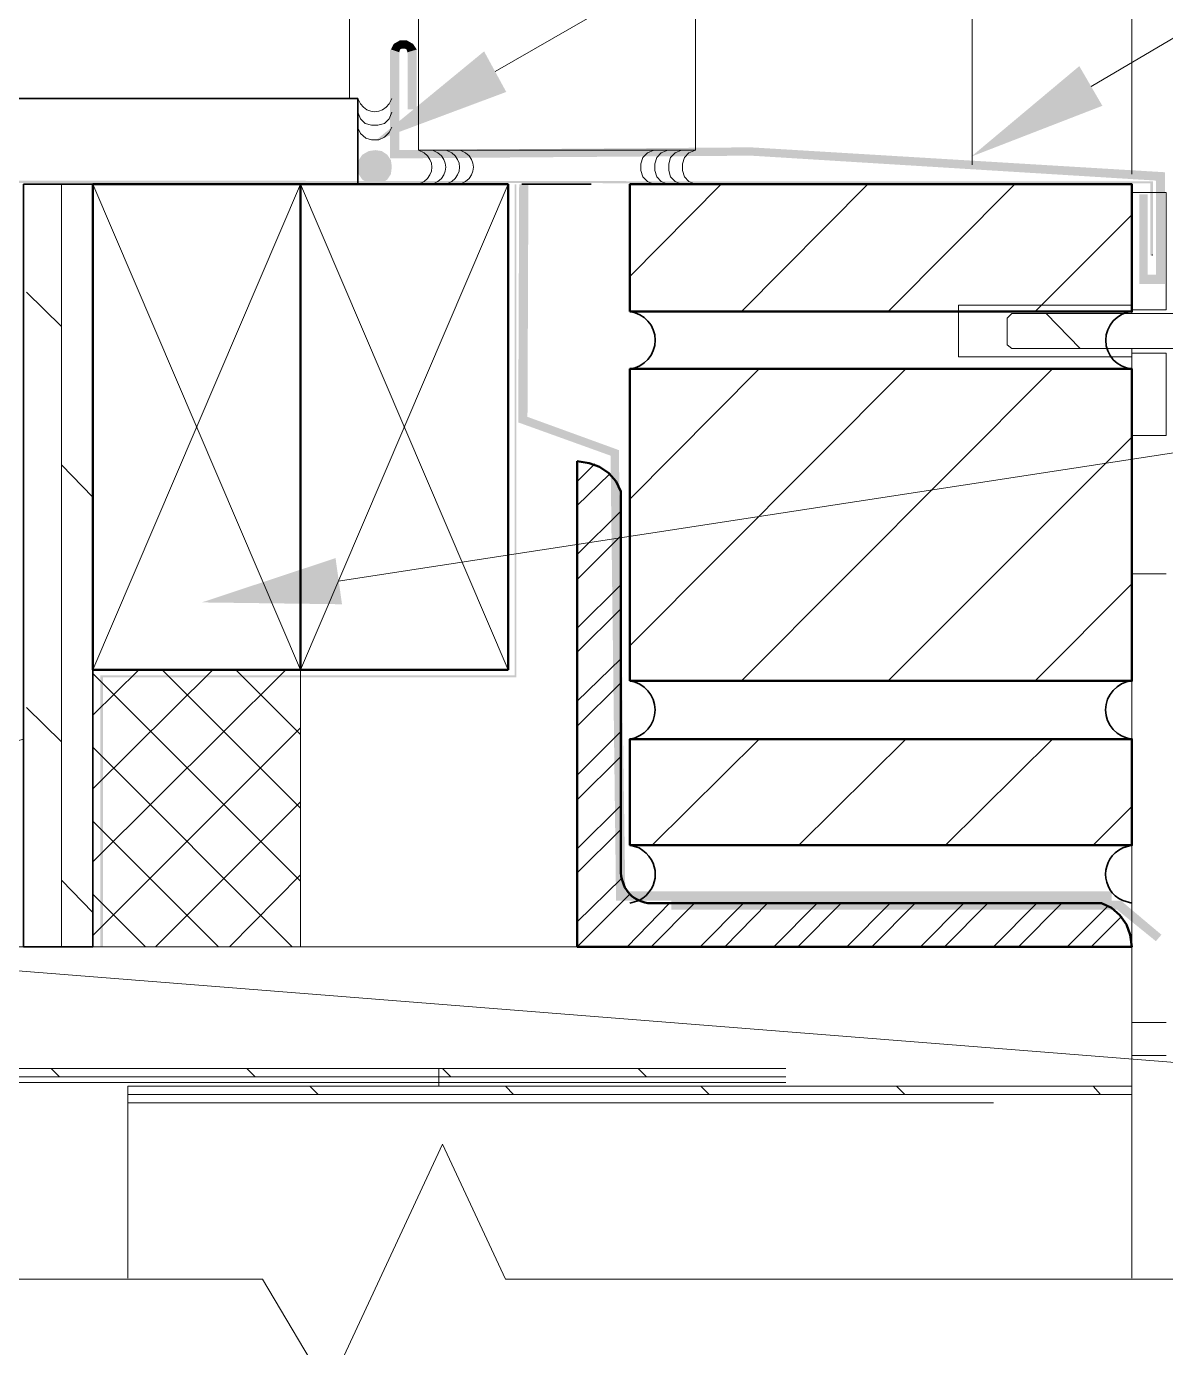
# Model space of a CAD drawing. Header units: inches. Extents: x 5 to 516, y -193 to 129.
# Drawn here: x 43.457 to 44.829, y -169.652 to -168.061 of the extents above; entities that cross this region are included whole.
import ezdxf

# ---------------------------------------------------------------- set-up
doc = ezdxf.new("R2010")
doc.units = ezdxf.units.IN
doc.header["$MEASUREMENT"] = 0
doc.layers.add('PDF7_Geometry', color=7, linetype='Continuous')
doc.layers.add('PDF7_Solid Fills', color=7, linetype='Continuous')

msp = doc.modelspace()

# ---------------------------------------------------------------- hatches: boundary and pattern name
at = {"layer": 'PDF7_Solid Fills', "transparency": 33554559}
for points in [[(43.9146632, -168.0891165), (43.9146632, -168.0780054), (43.9068854, -168.0780036), (43.8991079, -168.082448), (43.8957749, -168.0891167), (43.9057746, -168.0924498), (43.9068856, -168.0891154), (43.9091077, -168.0880043), (43.9124409, -168.0880054)], [(43.9157749, -168.0924498), (43.926886, -168.0891165), (43.9224416, -168.0824498), (43.914664, -168.0780056), (43.9146642, -168.0891152)], [(43.9057746, -168.0924485), (43.8946635, -168.0891152), (43.894664, -168.2202276), (44.329108, -168.206895), (43.9057746, -168.2102263)], [(43.9157754, -168.1613369), (43.9268865, -168.1613369), (43.926886, -168.0891147), (43.9157754, -168.092448)], [(43.8968861, -168.2302275), (43.895775, -168.2224497), (43.8913306, -168.2157822), (43.884663, -168.2113381), (43.8768855, -168.2102271), (43.869108, -168.2113394), (43.8613305, -168.2157827), (43.8568853, -168.2224492), (43.8557744, -168.2302275), (43.8568855, -168.239116), (43.8613297, -168.2457824), (43.8691075, -168.2502269), (43.8768861, -168.2513378), (43.8846632, -168.2502267), (43.8913296, -168.2457824), (43.895775, -168.239116)], [(44.3291084, -168.2068934), (43.894664, -168.2202268), (44.3291084, -168.2168934), (44.8279967, -168.236894)], [(44.8279967, -168.2368939), (44.8168856, -168.2468939), (44.816886, -168.3368946), (44.816886, -168.3602277), (44.806886, -168.3602279), (44.8068864, -168.3391168), (44.8068864, -168.2635609), (44.7968857, -168.2635609), (44.7968856, -168.3713385), (44.8279967, -168.3713388), (44.8279967, -168.3368939)], [(42.4235527, -168.3035601), (42.426886, -168.3091157), (42.4324415, -168.3113388), (42.4379968, -168.3113387), (42.4435521, -168.3091165), (42.4468864, -168.303561), (42.444663, -168.30245), (42.442441, -168.3068944), (42.4379966, -168.3091166), (42.4324414, -168.3091167), (42.4279971, -168.3068946), (42.4257749, -168.302449), (42.4257748, -168.2491168), (44.5624416, -168.2502279), (44.5624418, -168.2480046), (42.4235527, -168.2457823)], [(43.5457746, -169.1691156), (43.5491079, -169.1691156), (43.5491078, -168.8446711), (44.0468856, -168.8446707), (44.0468857, -168.2513373), (44.0446635, -168.2513374), (44.0446635, -168.8424486), (43.5457746, -168.8424489)], [(44.0613307, -168.2513389), (44.0502195, -168.2513389), (44.0491078, -168.5380056), (44.1602189, -168.5780052), (44.1702196, -168.5713388), (44.0602195, -168.5313389)], [(44.5624418, -168.2480046), (44.5624418, -168.2502268), (44.8102196, -168.2502267), (44.8102196, -168.3191156), (44.8102196, -168.3368928), (44.8135528, -168.3368928), (44.8135528, -168.3191157), (44.8135529, -168.2480046)], [(44.1779967, -169.1024481), (44.1702196, -168.5713395), (44.1602196, -168.5780061), (44.1668856, -169.1135592)], [(44.2335527, -169.11356), (44.2335527, -169.1246711), (44.7702194, -169.1246707), (44.8168857, -169.1624484), (44.8235522, -169.1546711), (44.7746638, -169.11356), (44.763552, -169.11356), (44.763552, -169.1024489), (44.1779971, -169.1024493), (44.1668853, -169.11356)]]:
    msp.add_hatch(color=256, dxfattribs=at).paths.add_polyline_path(points)

# ---------------------------------------------------------------- linework, layer by layer
at = {"layer": 'PDF7_Geometry', "lineweight": 15}
for points in [[(43.8457748, -166.3857834), (43.8457748, -168.1480058)], [(44.5957749, -166.3857834), (44.5957749, -168.2280058)], [(44.7879972, -166.3857834), (44.7879972, -168.2391169)], [(44.02133, -168.1157821), (45.4635523, -167.2880042), (45.7324413, -167.2880042)], [(44.739108, -168.1335591), (45.4635525, -167.7068924), (45.7324414, -167.7068924)], [(43.9291081, -168.2102283), (43.9291081, -167.8613394)], [(44.2624415, -167.8613394), (44.2624415, -168.2102283), (44.2546637, -168.2135616), (44.2491082, -168.2191172), (44.246886, -168.226895), (44.246886, -168.2346728), (44.2491082, -168.2424505), (44.2546637, -168.2480061), (44.2624415, -168.2513394)], [(43.8557744, -168.1480041), (43.8591077, -168.1546708)], [(43.8935522, -168.1546708), (43.8968855, -168.1480041)], [(43.8557744, -168.1646712), (43.8591077, -168.172449), (43.8646633, -168.1780046), (43.8724411, -168.1802268), (43.8802188, -168.1802268), (43.8879966, -168.1780046), (43.8935522, -168.172449), (43.8968855, -168.1646712)], [(43.8557744, -168.1835605), (43.8591077, -168.1902271), (43.8657744, -168.1957827), (43.8724411, -168.1980049), (43.88133, -168.1980049), (43.8879966, -168.1946716), (43.8935522, -168.189116), (43.8968855, -168.1824494)], [(43.9357748, -168.2135611), (43.9291081, -168.2102278), (44.2624415, -168.2102278)], [(43.9524419, -168.2135611), (43.9457753, -168.2102278)], [(43.9691079, -168.2135611), (43.9624413, -168.2102278)], [(43.985775, -168.2135611), (43.9791084, -168.2102278)], [(44.2124413, -168.2102283), (44.2046635, -168.2135616), (44.1991079, -168.2191172), (44.1968857, -168.226895), (44.1968857, -168.2346728), (44.1991079, -168.2424505), (44.2046635, -168.2480061), (44.2124413, -168.2513394)], [(44.2291084, -168.2102283), (44.2213306, -168.2135616), (44.2157751, -168.2191172), (44.2135528, -168.226895), (44.2135528, -168.2346728), (44.2157751, -168.2424505), (44.2213306, -168.2480061), (44.2291084, -168.2513394)], [(44.2457744, -168.2102283), (44.2379966, -168.2135616), (44.2324411, -168.2191172), (44.2302188, -168.226895), (44.2302188, -168.2346728), (44.2324411, -168.2424505), (44.2379966, -168.2480061), (44.2457744, -168.2513394)], [(43.4991087, -169.1691156), (43.4991087, -168.2513377)], [(44.0368861, -168.8357834), (43.7868861, -168.2513389), (43.536886, -168.8357834)], [(43.536886, -168.2513389), (43.7868861, -168.8357834), (44.0368861, -168.2513389)], [(43.9291081, -168.2513389), (43.9357748, -168.2480056)], [(43.9457753, -168.2513389), (43.9524419, -168.2480056)], [(43.9624413, -168.2513389), (43.9691079, -168.2480056)], [(43.9791084, -168.2513389), (43.985775, -168.2480056)], [(44.1835524, -168.36245), (44.2935524, -168.2513389)], [(44.3179971, -168.4046728), (44.4702193, -168.2513394)], [(44.4946633, -168.4046728), (44.6468856, -168.2513394)], [(44.6713307, -168.4046728), (44.7879974, -168.2880061)], [(44.8124418, -168.3368944), (44.8124418, -168.3357832)], [(43.4991087, -168.4224498), (43.4568864, -168.3813387)], [(44.7879972, -169.5680047), (44.7879972, -169.4424491), (44.7879972, -168.4591157), (44.5791083, -168.4591157), (44.5791083, -168.3968935), (44.7879972, -168.3968935)], [(44.6435524, -168.4491155), (44.6379969, -168.4446711), (44.6379969, -168.4124488), (44.6435524, -168.4068933), (44.8468858, -168.4068933), (44.8468858, -168.3913377), (44.8513302, -168.3913377), (44.8613302, -168.3991155), (44.869108, -168.4102266)], [(44.7257752, -168.4491154), (44.6846641, -168.4068932)], [(44.7879972, -168.4024484), (44.7879972, -168.4068928)], [(44.643553, -168.4491154), (44.8468863, -168.4491154), (44.8468863, -168.464671), (44.8513308, -168.464671)], [(44.7879972, -168.4491154), (44.7879972, -168.454671)], [(44.7879972, -168.5535608), (44.7879972, -168.4546719), (44.8291083, -168.4546719), (44.8291083, -168.5535608)], [(44.1835524, -168.6302271), (44.339108, -168.4735604)], [(44.1835524, -168.8068945), (44.5157747, -168.4735611)], [(44.3179971, -168.8491173), (44.6924415, -168.4735617)], [(43.832442, -168.7291153), (45.46022, -168.4791153), (45.7324421, -168.4791153)], [(44.4946633, -168.8491173), (44.7879967, -168.5557839)], [(44.7879972, -168.5535601), (44.8291083, -168.5535601)], [(44.1413297, -168.5880043), (44.1202186, -168.6091154)], [(43.536886, -168.628005), (43.4991082, -168.5891161)], [(44.1591079, -168.6002272), (44.120219, -168.638005)], [(44.1724418, -168.6446721), (44.1202195, -168.6968943)], [(44.1724418, -168.674672), (44.1202195, -168.7268942)], [(44.7879972, -168.7202268), (44.8291083, -168.7202268)], [(44.1724418, -168.7335596), (44.1202195, -168.7857818)], [(44.6713307, -168.8491173), (44.7879974, -168.7324506)], [(44.1724418, -168.7624496), (44.1202195, -168.8146718)], [(44.1724418, -168.8224494), (44.1202195, -168.8735605)], [(43.536886, -169.066893), (43.7691083, -168.8357818)], [(43.536886, -168.9791154), (43.6813305, -168.835782)], [(43.536886, -168.8902278), (43.5924416, -168.8357834)], [(43.7868861, -169.0902265), (43.536886, -168.8402265)], [(43.7868861, -169.0024489), (43.6202194, -168.8357822)], [(43.7868861, -168.9135613), (43.7091083, -168.8357836)], [(44.1724418, -168.8513371), (44.1202195, -168.9035594)], [(43.4991087, -168.9224499), (43.4568864, -168.8813388)], [(43.536886, -169.1557828), (43.7868861, -168.9057828)], [(43.4535527, -168.9191155), (42.5368859, -169.1691156), (44.7879972, -169.1691156)], [(44.1724418, -168.910227), (44.1202195, -168.9624492)], [(44.2102191, -169.0468938), (44.339108, -168.919116)], [(44.3868854, -169.0468938), (44.5157743, -168.919116)], [(44.5635528, -169.0468938), (44.6924417, -168.919116)], [(43.7768865, -169.1691156), (43.5368864, -168.9291155)], [(44.1724418, -168.9402269), (44.1202195, -168.9924492)], [(43.6124419, -169.1691156), (43.7868864, -168.9946711)], [(44.1724418, -168.9991168), (44.1202195, -169.051339)], [(44.7413302, -169.0468938), (44.7879968, -169.0002271)], [(43.6879967, -169.1691156), (43.5368855, -169.0180044)], [(44.1724418, -169.0280045), (44.1202195, -169.0802268)], [(43.536886, -169.128005), (43.4991082, -169.0891161)], [(43.7013306, -169.1691156), (43.7868861, -169.0824489)], [(44.1735528, -169.0868944), (44.1202195, -169.1391166)], [(43.6002191, -169.1691156), (43.5368857, -169.1057822)], [(44.1835524, -169.1057814), (44.1202191, -169.1691147)], [(44.2313305, -169.1168943), (44.1802194, -169.1691166)], [(44.2613304, -169.1168943), (44.2091082, -169.1691166)], [(44.3202192, -169.1168943), (44.267997, -169.1691166)], [(44.349108, -169.1168943), (44.2979969, -169.1691166)], [(44.4091079, -169.1168943), (44.3568856, -169.1691166)], [(44.4379967, -169.1168943), (44.3857745, -169.1691166)], [(44.4968855, -169.1168943), (44.4446632, -169.1691166)], [(44.5268865, -169.1168943), (44.4746643, -169.1691166)], [(44.5857741, -169.1168943), (44.5335519, -169.1691166)], [(44.6146641, -169.1168943), (44.5624419, -169.1691166)], [(44.6735529, -169.1168943), (44.6213307, -169.1691166)], [(44.7035528, -169.1168943), (44.6513306, -169.1691166)], [(44.7591084, -169.1202264), (44.7102195, -169.1691153)], [(42.7013305, -169.1391157), (45.463553, -169.3580046), (45.7324417, -169.3568934)], [(44.7757743, -169.1324493), (44.7391077, -169.1691159)], [(44.8291078, -169.2602275), (44.7879967, -169.2602275)], [(44.7879972, -169.3002259), (44.8291083, -169.3002259)], [(44.3713305, -169.3157831), (42.4535526, -169.3157831), (42.4535526, -169.3257831), (44.3713305, -169.3257831)], [(43.4968854, -169.3257838), (43.4868854, -169.3157838)], [(43.7324416, -169.3257838), (43.7224416, -169.3157838)], [(43.9535527, -169.3324504), (43.9535527, -169.3257838), (43.9535527, -169.3157838)], [(43.9679966, -169.3257838), (43.9579966, -169.3157838)], [(44.2035528, -169.3257838), (44.1935527, -169.3157838)], [(44.3713305, -169.3324502), (42.4535526, -169.3324502)], [(43.9535527, -169.3324502), (43.9535527, -169.3368946)], [(43.5791077, -169.3468929), (43.5791077, -169.568004)], [(44.7879972, -169.3368944), (43.5791082, -169.3368944), (43.5791082, -169.3468944), (44.7879972, -169.3468944)], [(43.8079963, -169.3468929), (43.7979963, -169.3368929)], [(44.0435525, -169.3468929), (44.0335525, -169.3368929)], [(44.2791086, -169.3468929), (44.2691086, -169.3368929)], [(44.5146637, -169.3468929), (44.5046637, -169.3368929)], [(44.7502187, -169.3468929), (44.7413298, -169.3368929)], [(43.5791077, -169.3568936), (44.62133, -169.3568936)], [(42.1268856, -169.5691151), (43.7413302, -169.5691151), (43.8202192, -169.7024485), (43.9579968, -169.4068929), (44.0335524, -169.5691151), (45.5857748, -169.5691151)]]:
    msp.add_lwpolyline(points, dxfattribs=at)
at = {"layer": 'PDF7_Geometry', "lineweight": 35}
for points in [[(43.8557744, -168.1480041), (42.4124409, -168.1480041), (42.393552, -168.1502263)], [(43.8557744, -168.2513389), (43.8557744, -168.1480055)], [(44.1368854, -168.2513389), (44.0535521, -168.2513389)], [(44.1946635, -169.0502277), (44.1835524, -169.0468943)], [(44.7879972, -169.0468938), (44.7768861, -169.0502271)], [(44.1835524, -169.1168943), (44.1946635, -169.113561)], [(44.7768861, -169.1135605), (44.7879972, -169.1168938)]]:
    msp.add_lwpolyline(points, dxfattribs=at)
msp.add_lwpolyline([(43.4535527, -168.2513389), (43.4535527, -169.1691168), (43.536886, -169.1691168), (43.536886, -168.2513389)], close=True, dxfattribs=at)
at = {"layer": 'PDF7_Geometry', "lineweight": 50}
for points in [[(43.7868861, -168.8357834), (43.536886, -168.8357834), (43.536886, -168.2513389), (43.7868861, -168.2513389)], [(44.0368861, -168.8357834), (43.7868861, -168.8357834), (43.7868861, -168.2513389), (44.0368861, -168.2513389)], [(44.1835524, -168.4046722), (44.1835524, -168.2513389), (44.7879969, -168.2513389), (44.7879969, -168.4046722)], [(44.1835524, -168.8491167), (44.1835524, -168.4735611), (44.7879969, -168.4735611), (44.7879969, -168.8491167)], [(44.1835524, -169.0468933), (44.1835524, -168.9191155), (44.7879969, -168.9191155), (44.7879969, -169.0468933)]]:
    msp.add_lwpolyline(points, close=True, dxfattribs=at)
at = {"layer": 'PDF7_Geometry', "lineweight": 15}
for points in [[(44.7879972, -168.2613373), (44.7879972, -168.4024484), (44.8291083, -168.4024484), (44.8291083, -168.2613373)], [(43.7868861, -169.1691156), (43.7868861, -168.8357822), (43.536886, -168.8357822), (43.536886, -169.1691156)]]:
    msp.add_lwpolyline(points, close=True, dxfattribs=at)
at = {"layer": 'PDF7_Geometry', "lineweight": 50}
for points in [[(44.1202193, -168.5846711), (44.1202193, -169.1691156), (44.7879972, -169.1691156), (44.785775, -169.1546711), (44.7813305, -169.1424489), (44.7735528, -169.1313378), (44.7635528, -169.1224489), (44.7513305, -169.1168933)], [(44.1202195, -168.5846719), (44.134664, -168.5868941), (44.1468862, -168.5913386), (44.1579973, -168.5991163), (44.1668862, -168.6091163), (44.1724418, -168.6213386), (44.1724418, -169.0802275)], [(44.2091084, -169.1168942), (44.7513307, -169.1168942)]]:
    msp.add_lwpolyline(points, dxfattribs=at)
at = {"layer": 'PDF7_Geometry', "lineweight": 35}
for centre, radius, start, end in [((44.1792932, -168.4391167), 0.0347068, 277.0491782, 82.9508218), ((44.7910131, -168.4391172), 0.0345762, 95.00392, 264.99608), ((44.1785524, -168.8841155), 0.0353553, 278.1301024, 81.8698976), ((44.7915289, -168.8841173), 0.0351777, 95.7620429, 264.2379571)]:
    msp.add_arc(centre, radius, start, end, dxfattribs=at)
at = {"layer": 'PDF7_Geometry', "lineweight": 15}
for points in [[(43.8591077, -168.1546708), (43.867904, -168.1670411), (43.8847559, -168.1670411), (43.8935522, -168.1546708)], [(43.9357748, -168.2480056), (43.9481267, -168.2392093), (43.9481452, -168.2223574), (43.9357748, -168.2135611)], [(43.9524419, -168.2480056), (43.9647938, -168.2392093), (43.9648123, -168.2223574), (43.9524419, -168.2135611)], [(43.9691079, -168.2480056), (43.9814783, -168.2392093), (43.9814783, -168.2223574), (43.9691079, -168.2135611)], [(43.985775, -168.2480056), (43.9981454, -168.2392093), (43.9981454, -168.2223574), (43.985775, -168.2135611)]]:
    msp.add_open_spline(points, degree=3, dxfattribs=at)
at = {"layer": 'PDF7_Geometry', "lineweight": 35}
for points in [[(44.1946635, -169.113561), (44.2205895, -169.0993017), (44.2205895, -169.0644869), (44.1946635, -169.0502277)], [(44.7768861, -169.0502271), (44.7495157, -169.0624308), (44.7495157, -169.1013568), (44.7768861, -169.1135605)]]:
    msp.add_open_spline(points, degree=3, dxfattribs=at)
at = {"layer": 'PDF7_Geometry', "lineweight": 50}
msp.add_open_spline([(44.1724418, -169.0802275), (44.1747936, -169.1009497), (44.1873307, -169.1156719), (44.2091084, -169.1168942)], degree=3, dxfattribs=at)
at = {"layer": 'PDF7_Solid Fills', "lineweight": 50, "transparency": 33554559}
for points in [[(44.0346639, -168.1402278), (43.8768861, -168.1991167), (44.0079973, -168.0913389)], [(44.7524408, -168.1568926), (44.594663, -168.2180037), (44.724663, -168.1091148)], [(44.3291077, -168.2168925), (44.8279967, -168.2368925), (44.8168855, -168.2468925)], [(43.8368863, -168.7568931), (43.6679974, -168.7546709), (43.8291085, -168.7013376)]]:
    msp.add_solid(points, dxfattribs=at)

doc.saveas('drawing.dxf')
